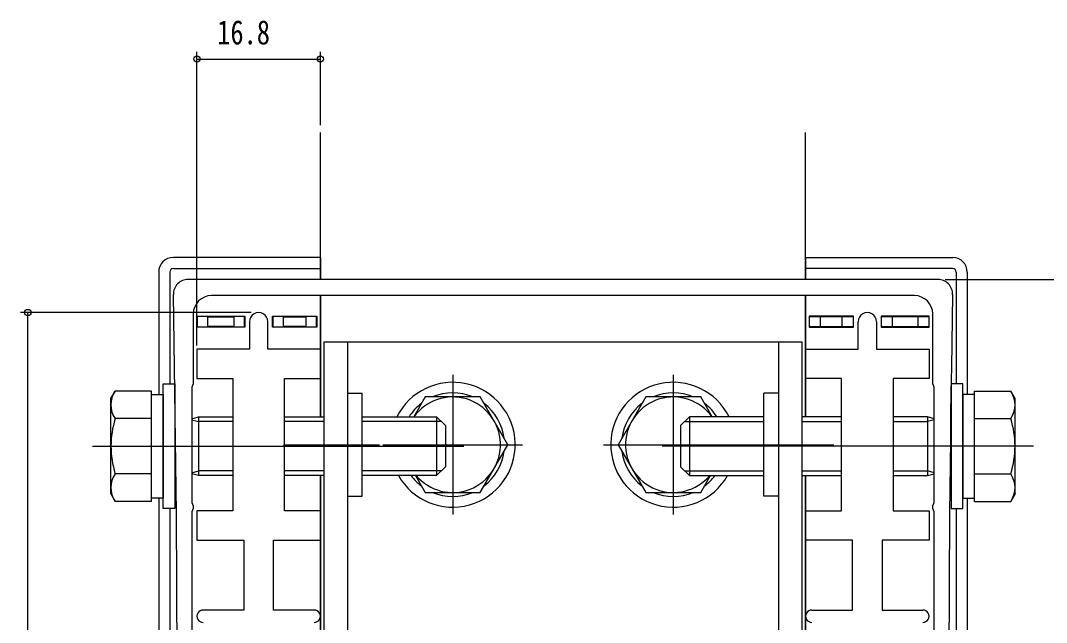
# Model space of a CAD drawing. Units: millimetres, scale not verified. Extents: x -420 to 420, y -297 to 297.
# Drawn here: x -296.8 to -157.3, y -116.3 to -34.4 of the extents above; entities that cross this region are included whole.
import ezdxf
from ezdxf.enums import TextEntityAlignment as Align

# ---------------------------------------------------------------- set-up
doc = ezdxf.new("R2010")
doc.units = ezdxf.units.MM
doc.header["$LTSCALE"] = 2
for name, color, linetype in [('0-2_YKK_11', 7, 'Continuous'), ('0-3_YKK_12', 2, 'Continuous'), ('0-4_YKK_13', 4, 'Continuous'), ('0-5_YKK_D', 6, 'Continuous')]:
    doc.layers.add(name, color=color, linetype=linetype)
doc.styles.add('ＭＳ ゴシック', font='')
doc.styles.get('ＭＳ ゴシック').set_extended_font_data('MS Gothic')

msp = doc.modelspace()

# ---------------------------------------------------------------- linework, layer by layer
at = {"layer": '0-2_YKK_11'}
for p, q in [((-172.025, -69.602), (-274.025, -69.602)), ((-175.225, -71.802), (-270.825, -71.802))]:
    msp.add_line(p, q, dxfattribs=at)
for points in [[(-273.325, -74.302), (-273.325, -83.802), (-273.425, -84.025), (-273.525, -84.249), (-273.525, -99.955), (-273.425, -100.178), (-273.325, -100.402), (-273.325, -100.802), (-273.425, -101.025), (-273.525, -101.249), (-273.525, -123.955)], [(-265.675, -75.352), (-265.675, -79.102), (-272.825, -79.102), (-272.825, -83.102), (-267.925, -83.102)], [(-256.875, -114.602), (-262.425, -114.602), (-262.425, -105.102), (-256.025, -105.102), (-256.025, -101.102), (-260.925, -101.102), (-260.925, -83.102), (-256.025, -83.102), (-256.025, -79.102), (-263.175, -79.102), (-263.175, -75.352)], [(-189.175, -114.602), (-183.625, -114.602), (-183.625, -105.102), (-190.025, -105.102), (-190.025, -101.102), (-185.125, -101.102), (-185.125, -83.102), (-190.025, -83.102), (-190.025, -79.102), (-182.875, -79.102), (-182.875, -75.352)], [(-180.375, -75.352), (-180.375, -79.102), (-173.225, -79.102), (-173.225, -83.102), (-178.125, -83.102)], [(-172.525, -123.955), (-172.525, -101.249), (-172.625, -101.025), (-172.725, -100.802), (-172.725, -100.402), (-172.625, -100.178), (-172.525, -99.955), (-172.525, -84.249), (-172.625, -84.025), (-172.725, -83.802), (-172.725, -74.302)], [(-267.925, -83.102), (-267.925, -101.102), (-272.825, -101.102), (-272.825, -105.102), (-266.425, -105.102), (-266.425, -114.602), (-271.975, -114.602)], [(-178.125, -83.102), (-178.125, -101.102), (-173.225, -101.102), (-173.225, -105.102), (-179.625, -105.102), (-179.625, -114.602), (-174.075, -114.602)]]:
    msp.add_lwpolyline(points, dxfattribs=at)
for centre, radius, start, end in [((-274.025, -71.602), 2, 89.99998, 181.08102), ((-172.025, -71.602), 2, 358.91898, 90.00002), ((-3082.755, -124.602), 2807.23, 358.91897, 1.08103), ((-270.825, -74.302), 2.5, 90.00001, 179.99999), ((-175.225, -74.302), 2.5, 0.00001, 89.99999), ((2636.705, -124.602), 2807.23, 178.91897, 181.08103), ((-264.425, -75.352), 1.25, 359.99999, 180.00001), ((-181.625, -75.352), 1.25, 359.99999, 180.00001), ((-271.975, -115.452), 0.85, 89.99999, 270.00001), ((-256.875, -115.452), 0.85, 269.99999, 90.00001), ((-189.175, -115.452), 0.85, 89.99999, 270.00001), ((-174.075, -115.452), 0.85, 269.99999, 90.00001)]:
    msp.add_arc(centre, radius, start, end, dxfattribs=at)
at = {"layer": '0-3_YKK_12'}
for p, q in [((-256.025, -69.602), (-256.025, -49.602)), ((-190.025, -69.602), (-190.025, -49.602)), ((-256.025, -88.305), (-256.025, -71.802)), ((-190.025, -88.305), (-190.025, -71.802)), ((-256.025, -122.102), (-256.025, -96.305)), ((-190.025, -122.102), (-190.025, -96.305))]:
    msp.add_line(p, q, dxfattribs=at)
at = {"layer": '0-4_YKK_13'}
for p, q in [((-256.025, -66.605), (-276.025, -66.605)), ((-256.025, -66.605), (-256.025, -68.079)), ((-190.025, -66.605), (-170.025, -66.605)), ((-190.025, -66.605), (-190.025, -68.079)), ((-256.025, -68.105), (-256.025, -69.602)), ((-190.025, -68.105), (-190.025, -69.602)), ((-278.025, -68.605), (-278.025, -85.255)), ((-276.525, -68.605), (-276.525, -83.805)), ((-169.525, -68.605), (-169.525, -83.805)), ((-168.025, -68.605), (-168.025, -85.255)), ((-256.025, -71.802), (-256.025, -88.305)), ((-190.025, -71.802), (-190.025, -88.305)), ((-272.825, -74.605), (-266.325, -74.605)), ((-272.78, -74.65), (-272.825, -74.605)), ((-272.825, -76.105), (-272.825, -74.605)), ((-271.325, -74.692), (-272.78, -74.65)), ((-272.78, -74.65), (-272.78, -76.06)), ((-271.325, -74.692), (-267.825, -74.692)), ((-271.325, -76.018), (-271.325, -74.692)), ((-266.37, -74.65), (-267.825, -74.692)), ((-267.825, -74.692), (-267.825, -76.018)), ((-266.37, -74.65), (-266.325, -74.605)), ((-266.37, -76.06), (-266.37, -74.65)), ((-266.325, -74.605), (-266.325, -76.105)), ((-262.525, -74.605), (-256.525, -74.605)), ((-262.48, -74.65), (-262.525, -74.605)), ((-262.525, -76.105), (-262.525, -74.605)), ((-261.025, -74.692), (-258.025, -74.692)), ((-256.57, -74.65), (-256.525, -74.605)), ((-256.525, -74.605), (-256.525, -76.105)), ((-189.48, -74.65), (-189.525, -74.605)), ((-183.525, -74.605), (-189.525, -74.605)), ((-189.525, -74.605), (-189.525, -76.105)), ((-185.025, -74.692), (-188.025, -74.692)), ((-183.57, -74.65), (-183.525, -74.605)), ((-183.525, -76.105), (-183.525, -74.605)), ((-179.68, -74.65), (-179.725, -74.605)), ((-173.225, -74.605), (-179.725, -74.605)), ((-179.725, -74.605), (-179.725, -76.105)), ((-179.68, -74.65), (-178.225, -74.692)), ((-179.68, -76.06), (-179.68, -74.65)), ((-174.725, -74.692), (-178.225, -74.692)), ((-178.225, -74.692), (-178.225, -76.018)), ((-174.725, -74.692), (-173.27, -74.65)), ((-174.725, -76.018), (-174.725, -74.692)), ((-173.27, -74.65), (-173.225, -74.605)), ((-173.27, -74.65), (-173.27, -76.06)), ((-173.225, -76.105), (-173.225, -74.605)), ((-272.78, -76.06), (-272.825, -76.105)), ((-266.325, -76.105), (-272.825, -76.105)), ((-272.78, -76.06), (-271.325, -76.018)), ((-267.825, -76.018), (-271.325, -76.018)), ((-267.825, -76.018), (-266.37, -76.06)), ((-266.37, -76.06), (-266.325, -76.105)), ((-262.48, -76.06), (-262.525, -76.105)), ((-256.525, -76.105), (-262.525, -76.105)), ((-258.025, -76.018), (-261.025, -76.018)), ((-256.57, -76.06), (-256.525, -76.105)), ((-189.48, -76.06), (-189.525, -76.105)), ((-189.525, -76.105), (-183.525, -76.105)), ((-188.025, -76.018), (-185.025, -76.018)), ((-183.57, -76.06), (-183.525, -76.105)), ((-179.68, -76.06), (-179.725, -76.105)), ((-179.725, -76.105), (-173.225, -76.105)), ((-178.225, -76.018), (-179.68, -76.06)), ((-178.225, -76.018), (-174.725, -76.018)), ((-173.27, -76.06), (-174.725, -76.018)), ((-173.27, -76.06), (-173.225, -76.105)), ((-252.325, -78.102), (-252.325, -171.102)), ((-193.725, -78.102), (-193.725, -171.102)), ((-238.025, -82.602), (-238.025, -101.602)), ((-208.025, -82.602), (-208.025, -101.602)), ((-284.521, -85.805), (-283.941, -84.799)), ((-279.021, -84.799), (-283.941, -84.799)), ((-279.021, -99.81), (-279.021, -84.799)), ((-252.325, -85.102), (-250.325, -85.102)), ((-250.325, -99.102), (-250.325, -85.102)), ((-193.725, -85.102), (-195.725, -85.102)), ((-195.725, -99.102), (-195.725, -85.102)), ((-167.028, -84.799), (-162.109, -84.799)), ((-167.028, -99.81), (-167.028, -84.799)), ((-161.528, -85.805), (-162.109, -84.799)), ((-284.521, -98.805), (-284.521, -85.805)), ((-161.528, -98.805), (-161.528, -85.805)), ((-279.021, -88.552), (-283.941, -88.552)), ((-279.021, -96.305), (-279.021, -88.305)), ((-275.821, -88.629), (-275.755, -88.629)), ((-273.525, -88.566), (-272.621, -88.305)), ((-273.525, -88.692), (-272.621, -88.953)), ((-272.621, -88.305), (-267.925, -88.305)), ((-272.621, -88.305), (-272.621, -96.305)), ((-267.925, -88.953), (-272.621, -88.953)), ((-260.925, -88.305), (-255.525, -88.305)), ((-255.525, -88.953), (-260.925, -88.953)), ((-250.325, -88.305), (-240.221, -88.305)), ((-239.573, -88.953), (-250.325, -88.953)), ((-240.221, -88.305), (-240.221, -96.305)), ((-239.021, -89.505), (-240.221, -88.305)), ((-207.028, -89.505), (-205.828, -88.305)), ((-206.476, -88.953), (-195.725, -88.953)), ((-195.725, -88.305), (-205.828, -88.305)), ((-205.828, -88.305), (-205.828, -96.305)), ((-185.125, -88.305), (-190.525, -88.305)), ((-190.525, -88.953), (-185.125, -88.953)), ((-173.428, -88.305), (-178.125, -88.305)), ((-178.125, -88.953), (-173.428, -88.953)), ((-173.428, -88.305), (-173.428, -96.305)), ((-172.525, -88.566), (-173.428, -88.305)), ((-172.525, -88.692), (-173.428, -88.953)), ((-170.228, -88.629), (-170.294, -88.629)), ((-167.028, -96.305), (-167.028, -88.305)), ((-167.028, -88.552), (-162.109, -88.552)), ((-239.021, -89.505), (-239.021, -95.105)), ((-207.028, -89.505), (-207.028, -95.105)), ((-261.039, -92.102), (-247.964, -92.102)), ((-247.525, -92.102), (-228.525, -92.102)), ((-217.525, -92.102), (-198.525, -92.102)), ((-199.239, -92.102), (-186.164, -92.102)), ((-287.021, -92.305), (-236.521, -92.305)), ((-159.028, -92.305), (-209.528, -92.305)), ((-279.021, -96.058), (-283.941, -96.058)), ((-275.821, -95.981), (-275.671, -95.981)), ((-273.525, -95.918), (-272.621, -95.657)), ((-272.621, -96.305), (-273.525, -96.044)), ((-267.925, -95.657), (-272.621, -95.657)), ((-255.525, -95.657), (-260.925, -95.657)), ((-239.573, -95.657), (-250.325, -95.657)), ((-239.021, -95.105), (-240.221, -96.305)), ((-207.028, -95.105), (-205.828, -96.305)), ((-206.476, -95.657), (-195.725, -95.657)), ((-190.525, -95.657), (-185.125, -95.657)), ((-178.125, -95.657), (-173.428, -95.657)), ((-172.525, -95.918), (-173.428, -95.657)), ((-173.428, -96.305), (-172.525, -96.044)), ((-170.228, -95.981), (-170.379, -95.981)), ((-167.028, -96.058), (-162.109, -96.058)), ((-267.925, -96.305), (-272.621, -96.305)), ((-255.525, -96.305), (-260.925, -96.305)), ((-256.025, -96.305), (-256.025, -122.102)), ((-240.221, -96.305), (-250.325, -96.305)), ((-205.828, -96.305), (-195.725, -96.305)), ((-190.525, -96.305), (-185.125, -96.305)), ((-190.025, -96.305), (-190.025, -122.102)), ((-178.125, -96.305), (-173.428, -96.305)), ((-284.521, -98.805), (-283.941, -99.81)), ((-161.528, -98.805), (-162.109, -99.81)), ((-279.021, -99.81), (-283.941, -99.81)), ((-278.025, -99.355), (-278.025, -149.855)), ((-252.325, -99.102), (-250.325, -99.102)), ((-193.725, -99.102), (-195.725, -99.102)), ((-168.025, -99.355), (-168.025, -149.855)), ((-167.028, -99.81), (-162.109, -99.81)), ((-276.525, -100.805), (-276.525, -148.405)), ((-169.525, -100.805), (-169.525, -148.405))]:
    msp.add_line(p, q, dxfattribs=at)
for points in [[(-276.025, -68.105), (-256.025, -68.105), (-256.025, -68.079)], [(-170.025, -68.105), (-190.025, -68.105), (-190.025, -68.079)], [(-230.519, -92.102), (-234.272, -85.602), (-241.777, -85.602), (-243.338, -88.305)], [(-202.711, -88.305), (-204.272, -85.602), (-211.777, -85.602), (-215.53, -92.102), (-211.777, -98.602), (-204.272, -98.602), (-202.946, -96.305)], [(-243.104, -96.305), (-241.777, -98.602), (-234.272, -98.602), (-230.519, -92.102)]]:
    msp.add_lwpolyline(points, dxfattribs=at)
for points in [[(-261.025, -76.018), (-261.025, -74.692), (-262.48, -74.65), (-262.48, -76.06)], [(-258.025, -74.692), (-258.025, -76.018), (-256.57, -76.06), (-256.57, -74.65)], [(-188.025, -74.692), (-188.025, -76.018), (-189.48, -76.06), (-189.48, -74.65)], [(-185.025, -76.018), (-185.025, -74.692), (-183.57, -74.65), (-183.57, -76.06)], [(-190.525, -171.102), (-255.525, -171.102), (-255.525, -78.102), (-190.525, -78.102)], [(-275.821, -83.805), (-275.821, -100.805), (-277.421, -100.805), (-277.421, -83.805)], [(-170.228, -83.805), (-170.228, -100.805), (-168.628, -100.805), (-168.628, -83.805)], [(-277.421, -85.255), (-277.421, -99.355), (-279.021, -99.355), (-279.021, -85.255)], [(-168.628, -85.255), (-168.628, -99.355), (-167.028, -99.355), (-167.028, -85.255)]]:
    msp.add_lwpolyline(points, close=True, dxfattribs=at)
for centre, radius, start, end in [((-276.025, -68.605), 2, 90, 180), ((-170.025, -68.605), 2, 0, 90), ((-276.025, -68.605), 0.5, 90, 180), ((-170.025, -68.605), 0.5, 0, 90), ((-238.025, -92.102), 8.5, 209.63452, 153.46715), ((-208.025, -92.102), 8.5, 26.53285, 330.36548), ((-281.199, -86.676), 3.323, 145.61575, 214.38425), ((-238.025, -92.102), 7.05, 67.21814, 112.78186), ((-208.025, -92.102), 7.05, 67.21814, 112.78186), ((-164.851, -86.676), 3.323, 325.61575, 34.38425), ((-238.025, -92.102), 7.05, 127.21814, 147.41246), ((-238.025, -92.102), 6.5, 220.28641, 144.2563), ((-238.025, -92.102), 7.05, 7.21814, 52.78186), ((-208.025, -92.102), 7.05, 127.21814, 172.78186), ((-208.025, -92.102), 6.5, 35.7437, 319.71359), ((-208.025, -92.102), 7.05, 32.58754, 52.78186), ((-272.102, -92.305), 12.419, 162.41205, 197.58795), ((-173.948, -92.305), 12.419, 342.41205, 17.58795), ((-238.025, -92.102), 7.05, 307.21814, 352.78186), ((-208.025, -92.102), 7.05, 187.21814, 232.78186), ((-281.199, -97.934), 3.323, 145.61575, 214.38425), ((-164.851, -97.934), 3.323, 325.61575, 34.38425), ((-238.025, -92.102), 7.05, 216.59567, 232.78186), ((-208.025, -92.102), 7.05, 307.21814, 323.40433), ((-238.025, -92.102), 7.05, 247.21814, 292.78186), ((-208.025, -92.102), 7.05, 247.21814, 292.78186)]:
    msp.add_arc(centre, radius, start, end, dxfattribs=at)
at = {"layer": '0-5_YKK_D'}
for p, q in [((-272.825, -78.602), (-272.825, -38.602)), ((-256.025, -48.602), (-256.025, -38.602)), ((-272.825, -39.602), (-256.025, -39.602)), ((-171.025, -69.602), (-149.228, -69.602)), ((-265.425, -74.102), (-296.821, -74.102)), ((-295.821, -175.102), (-295.821, -74.102))]:
    msp.add_line(p, q, dxfattribs=at)
for centre in [(-272.825, -39.602), (-256.025, -39.602), (-295.821, -74.102)]:
    msp.add_circle(centre, 0.425, dxfattribs=at)

# ---------------------------------------------------------------- texts
at = {"layer": '0-5_YKK_D', "style": 'ＭＳ ゴシック', "width": 0.8}
msp.add_text('16.8', height=3.299, dxfattribs=at).set_placement((-270.065, -38.602), align=Align.BOTTOM_LEFT)

doc.saveas('drawing.dxf')
